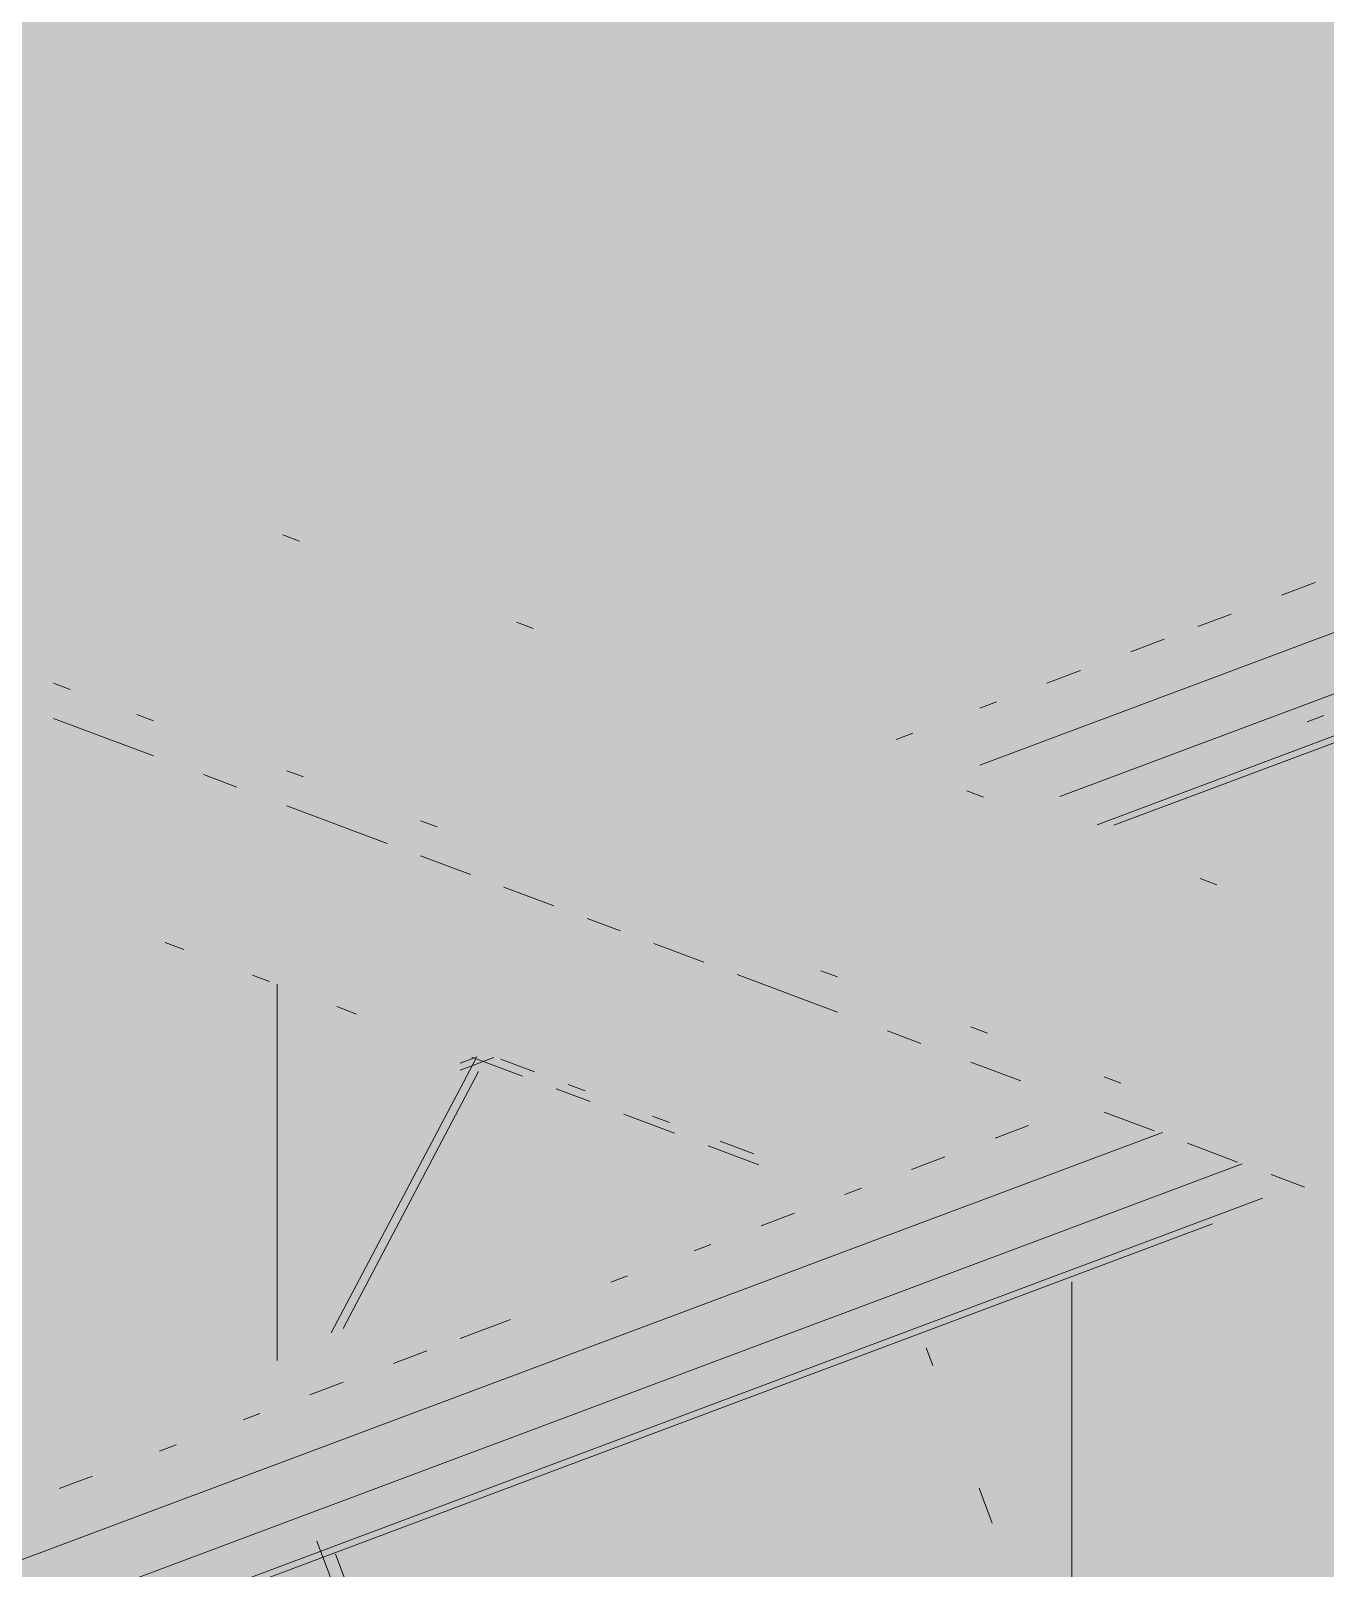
# Paper-space layout '03 3D Building and Roof' of a CAD drawing. Header units: millimetres. Extents: x 5 to 415, y 5 to 292.
# Drawn here: x 77.48 to 82.31, y 82 to 87.73 of the extents above; entities that cross this region are included whole.
import ezdxf

# ---------------------------------------------------------------- set-up
doc = ezdxf.new("R2010")
doc.units = ezdxf.units.MM
doc.layers.add('EXISTING', color=7, linetype='Continuous')
doc.layers.add('IMAGES', color=7, linetype='Continuous')

# ---------------------------------------------------------------- blocks, each defined once
blk = doc.blocks.new('SHEET_03')
at = {"layer": 'EXISTING', "color": 250, "lineweight": 9}
for p, q in [((81.0215, 84.9927), (88.5819, 87.8249)), ((88.8796, 87.708), (81.3192, 84.8758)), ((81.4589, 84.7712), (89.0193, 87.6034)), ((81.5214, 84.7692), (88.8943, 87.5312)), ((78.4857, 85.8286), (78.4236, 85.8519)), ((82.1462, 85.6267), (82.2712, 85.6735)), ((79.3562, 85.5025), (79.2941, 85.5258)), ((81.8338, 85.5097), (81.9588, 85.5565)), ((81.5839, 85.4161), (81.7088, 85.4629)), ((81.2715, 85.299), (81.3964, 85.3458)), ((77.5679, 85.2984), (77.6301, 85.2751)), ((77.8788, 85.182), (77.941, 85.1587)), ((81.0215, 85.2054), (81.084, 85.2288)), ((82.2417, 85.1548), (82.3041, 85.1782)), ((77.941, 85.0275), (77.5679, 85.1673)), ((80.7091, 85.0884), (80.7716, 85.1118)), ((78.2519, 84.9111), (78.1275, 84.9577)), ((78.4384, 84.9723), (78.5006, 84.949)), ((81.035, 84.8736), (80.9729, 84.8969)), ((78.8115, 84.7015), (78.4384, 84.8412)), ((78.9358, 84.786), (78.998, 84.7627)), ((79.1224, 84.585), (78.9358, 84.6549)), ((81.9055, 84.5475), (81.8433, 84.5708)), ((79.4332, 84.4685), (79.2467, 84.5384)), ((79.682, 84.3754), (79.5576, 84.422)), ((78.0544, 84.3064), (77.985, 84.3324)), ((79.9928, 84.2589), (79.8063, 84.3288)), ((78.3102, 84.2105), (78.3731, 84.187)), ((80.4903, 84.0726), (80.1172, 84.2123)), ((80.4281, 84.227), (80.4903, 84.2037)), ((78.4016, 82.8021), (78.4016, 84.1763)), ((78.4016, 84.1763), (78.4016, 82.7735)), ((78.6978, 84.0653), (78.6238, 84.0931)), ((80.8012, 83.9561), (80.6768, 84.0027)), ((80.9877, 84.0173), (81.0499, 83.994)), ((78.6036, 82.8764), (79.1422, 83.8988)), ((79.0846, 83.8818), (79.1471, 83.9052)), ((79.0846, 83.8563), (79.2095, 83.9032)), ((79.128, 83.9042), (79.3167, 83.8335)), ((79.3612, 83.8501), (79.2353, 83.8973)), ((81.1742, 83.8164), (80.9877, 83.8862)), ((79.153, 83.8516), (78.648, 82.893)), ((79.5499, 83.7794), (79.487, 83.803)), ((81.4851, 83.831), (81.5473, 83.8077)), ((79.4425, 83.7864), (79.5684, 83.7392)), ((79.6942, 83.6921), (79.8829, 83.6214)), ((79.8644, 83.6616), (79.8015, 83.6852)), ((81.6716, 83.63), (81.4851, 83.6999)), ((81.0784, 83.603), (81.203, 83.6497)), ((69.1164, 78.9093), (81.7018, 83.6239)), ((80.0087, 83.5743), (80.1974, 83.5036)), ((80.179, 83.5438), (80.0532, 83.5909)), ((81.9825, 83.5136), (81.796, 83.5834)), ((80.7669, 83.4863), (80.8915, 83.533)), ((81.9988, 83.5067), (69.1018, 78.6754)), ((82.2312, 83.4204), (82.1069, 83.467)), ((80.5177, 83.393), (80.58, 83.4163)), ((69.1164, 78.524), (82.0756, 83.3786)), ((68.9914, 78.4517), (81.8884, 83.283)), ((80.2061, 83.2763), (80.3307, 83.323)), ((79.9569, 83.1829), (80.0192, 83.2063)), ((79.6454, 83.0662), (79.7077, 83.0896)), ((81.3642, 83.0665), (81.3642, 81.9671)), ((81.3642, 81.3831), (81.3642, 83.0665)), ((79.0847, 82.8562), (79.2716, 82.9262)), ((78.8354, 82.7628), (78.9601, 82.8095)), ((80.8211, 82.821), (80.8458, 82.7557)), ((78.5239, 82.6461), (78.6485, 82.6928)), ((78.2747, 82.5528), (78.337, 82.5761)), ((77.9632, 82.4361), (78.0255, 82.4594)), ((77.5894, 82.296), (77.714, 82.3427)), ((81.0186, 82.2982), (81.0679, 82.1674)), ((79.1422, 80.5321), (78.5497, 82.1008)), ((78.6188, 82.052), (78.8163, 81.5292))]:
    blk.add_line(p, q, dxfattribs=at)
at = {"layer": 'IMAGES', "color": 7}
for points in [[(74.0747, 87.6571), (86.7556, 87.6571), (74.0747, 87.8286), (86.7556, 87.8286)], [(74.5888, 87.4857), (86.2415, 87.4857), (74.5888, 87.6571), (86.2415, 87.6571)], [(75.1029, 87.3143), (85.7274, 87.3143), (75.1029, 87.4857), (85.7274, 87.4857)], [(75.4456, 87.1429), (85.3846, 87.1429), (75.4456, 87.3143), (85.3846, 87.3143)], [(75.9597, 86.9714), (84.8706, 86.9714), (75.9597, 87.1429), (84.8706, 87.1429)], [(76.3024, 86.8), (84.6992, 86.8), (76.3024, 86.9714), (84.6992, 86.9714)], [(76.8165, 86.6286), (84.0137, 86.6286), (76.8165, 86.8), (84.0137, 86.8)], [(77.3306, 86.4571), (77.5019, 86.4571), (77.3306, 86.6286), (77.5019, 86.6286)], [(77.5019, 86.4571), (83.4997, 86.4571), (77.5019, 86.6286), (83.4997, 86.6286)], [(77.3306, 86.2857), (77.5019, 86.2857), (77.3306, 86.4571), (77.5019, 86.4571)], [(77.5019, 86.2857), (77.6733, 86.2857), (77.5019, 86.4571), (77.6733, 86.4571)], [(77.6733, 86.2857), (83.1569, 86.2857), (77.6733, 86.4571), (83.1569, 86.4571)], [(77.3306, 86.1143), (77.5019, 86.1143), (77.3306, 86.2857), (77.5019, 86.2857)], [(77.5019, 86.1143), (77.6733, 86.1143), (77.5019, 86.2857), (77.6733, 86.2857)], [(77.6733, 86.1143), (78.1874, 86.1143), (77.6733, 86.2857), (78.1874, 86.2857)], [(78.1874, 86.1143), (78.3588, 86.1143), (78.1874, 86.2857), (78.3588, 86.2857)], [(78.3588, 86.1143), (82.4715, 86.1143), (78.3588, 86.2857), (82.4715, 86.2857)], [(77.3306, 85.9429), (77.5019, 85.9429), (77.3306, 86.1143), (77.5019, 86.1143)], [(77.5019, 85.9429), (77.6733, 85.9429), (77.5019, 86.1143), (77.6733, 86.1143)], [(77.6733, 85.9429), (77.8447, 85.9429), (77.6733, 86.1143), (77.8447, 86.1143)], [(77.8447, 85.9429), (78.016, 85.9429), (77.8447, 86.1143), (78.016, 86.1143)], [(78.016, 85.9429), (78.1874, 85.9429), (78.016, 86.1143), (78.1874, 86.1143)], [(78.1874, 85.9429), (78.3588, 85.9429), (78.1874, 86.1143), (78.3588, 86.1143)], [(78.3588, 85.9429), (78.5301, 85.9429), (78.3588, 86.1143), (78.5301, 86.1143)], [(78.5301, 85.9429), (78.7015, 85.9429), (78.5301, 86.1143), (78.7015, 86.1143)], [(78.7015, 85.9429), (82.1287, 85.9429), (78.7015, 86.1143), (82.1287, 86.1143)], [(82.1287, 85.9429), (82.3001, 85.9429), (82.1287, 86.1143), (82.3001, 86.1143)], [(82.3001, 85.9429), (82.4715, 85.9429), (82.3001, 86.1143), (82.4715, 86.1143)], [(76.8165, 85.7714), (77.6733, 85.7714), (76.8165, 85.9429), (77.6733, 85.9429)], [(77.6733, 85.7714), (78.016, 85.7714), (77.6733, 85.9429), (78.016, 85.9429)], [(78.016, 85.7714), (78.1874, 85.7714), (78.016, 85.9429), (78.1874, 85.9429)], [(78.1874, 85.7714), (78.3588, 85.7714), (78.1874, 85.9429), (78.3588, 85.9429)], [(78.3588, 85.7714), (78.5301, 85.7714), (78.3588, 85.9429), (78.5301, 85.9429)], [(78.5301, 85.7714), (78.7015, 85.7714), (78.5301, 85.9429), (78.7015, 85.9429)], [(78.7015, 85.7714), (78.8728, 85.7714), (78.7015, 85.9429), (78.8728, 85.9429)], [(78.8728, 85.7714), (79.0442, 85.7714), (78.8728, 85.9429), (79.0442, 85.9429)], [(79.0442, 85.7714), (79.2156, 85.7714), (79.0442, 85.9429), (79.2156, 85.9429)], [(79.2156, 85.7714), (81.786, 85.7714), (79.2156, 85.9429), (81.786, 85.9429)], [(81.786, 85.7714), (81.9574, 85.7714), (81.786, 85.9429), (81.9574, 85.9429)], [(81.9574, 85.7714), (82.1287, 85.7714), (81.9574, 85.9429), (82.1287, 85.9429)], [(82.1287, 85.7714), (82.4715, 85.7714), (82.1287, 85.9429), (82.4715, 85.9429)], [(77.1592, 85.6), (78.1874, 85.6), (77.1592, 85.7714), (78.1874, 85.7714)], [(78.1874, 85.6), (78.3588, 85.6), (78.1874, 85.7714), (78.3588, 85.7714)], [(78.3588, 85.6), (78.5301, 85.6), (78.3588, 85.7714), (78.5301, 85.7714)], [(78.5301, 85.6), (78.7015, 85.6), (78.5301, 85.7714), (78.7015, 85.7714)], [(78.7015, 85.6), (78.8728, 85.6), (78.7015, 85.7714), (78.8728, 85.7714)], [(78.8728, 85.6), (79.0442, 85.6), (78.8728, 85.7714), (79.0442, 85.7714)], [(79.0442, 85.6), (79.2156, 85.6), (79.0442, 85.7714), (79.2156, 85.7714)], [(79.2156, 85.6), (79.3869, 85.6), (79.2156, 85.7714), (79.3869, 85.7714)], [(79.3869, 85.6), (79.5583, 85.6), (79.3869, 85.7714), (79.5583, 85.7714)], [(79.5583, 85.6), (79.7297, 85.6), (79.5583, 85.7714), (79.7297, 85.7714)], [(79.7297, 85.6), (81.2719, 85.6), (79.7297, 85.7714), (81.2719, 85.7714)], [(81.2719, 85.6), (81.4433, 85.6), (81.2719, 85.7714), (81.4433, 85.7714)], [(81.4433, 85.6), (81.6147, 85.6), (81.4433, 85.7714), (81.6147, 85.7714)], [(81.6147, 85.6), (81.786, 85.6), (81.6147, 85.7714), (81.786, 85.7714)], [(81.786, 85.6), (81.9574, 85.6), (81.786, 85.7714), (81.9574, 85.7714)], [(81.9574, 85.6), (82.1287, 85.6), (81.9574, 85.7714), (82.1287, 85.7714)], [(82.1287, 85.6), (82.3001, 85.6), (82.1287, 85.7714), (82.3001, 85.7714)], [(82.3001, 85.4286), (82.4715, 85.4286), (82.3001, 85.7714), (82.4715, 85.7714)], [(77.3306, 85.4286), (77.5019, 85.4286), (77.3306, 85.6), (77.5019, 85.6)], [(77.5019, 85.4286), (77.6733, 85.4286), (77.5019, 85.6), (77.6733, 85.6)], [(77.6733, 85.4286), (78.5301, 85.4286), (77.6733, 85.6), (78.5301, 85.6)], [(78.5301, 85.4286), (78.8728, 85.4286), (78.5301, 85.6), (78.8728, 85.6)], [(78.8728, 85.4286), (79.0442, 85.4286), (78.8728, 85.6), (79.0442, 85.6)], [(79.0442, 85.4286), (79.2156, 85.4286), (79.0442, 85.6), (79.2156, 85.6)], [(79.2156, 85.4286), (79.3869, 85.4286), (79.2156, 85.6), (79.3869, 85.6)], [(79.3869, 85.4286), (79.5583, 85.4286), (79.3869, 85.6), (79.5583, 85.6)], [(79.5583, 85.4286), (79.7297, 85.4286), (79.5583, 85.6), (79.7297, 85.6)], [(79.7297, 85.4286), (79.901, 85.4286), (79.7297, 85.6), (79.901, 85.6)], [(79.901, 85.4286), (80.0724, 85.4286), (79.901, 85.6), (80.0724, 85.6)], [(80.0724, 85.4286), (80.7578, 85.4286), (80.0724, 85.6), (80.7578, 85.6)], [(80.7578, 85.4286), (80.9292, 85.4286), (80.7578, 85.6), (80.9292, 85.6)], [(80.9292, 85.4286), (81.2719, 85.4286), (80.9292, 85.6), (81.2719, 85.6)], [(81.2719, 85.4286), (81.4433, 85.4286), (81.2719, 85.6), (81.4433, 85.6)], [(81.4433, 85.4286), (81.6147, 85.4286), (81.4433, 85.6), (81.6147, 85.6)], [(81.6147, 85.4286), (81.9574, 85.4286), (81.6147, 85.6), (81.9574, 85.6)], [(81.9574, 85.4286), (82.3001, 85.4286), (81.9574, 85.6), (82.3001, 85.6)], [(77.3306, 85.2571), (77.5019, 85.2571), (77.3306, 85.4286), (77.5019, 85.4286)], [(77.5019, 85.2571), (77.6733, 85.2571), (77.5019, 85.4286), (77.6733, 85.4286)], [(77.6733, 85.2571), (77.8447, 85.2571), (77.6733, 85.4286), (77.8447, 85.4286)], [(77.8447, 85.2571), (78.016, 85.2571), (77.8447, 85.4286), (78.016, 85.4286)], [(78.016, 85.2571), (78.1874, 85.2571), (78.016, 85.4286), (78.1874, 85.4286)], [(78.1874, 85.2571), (79.0442, 85.2571), (78.1874, 85.4286), (79.0442, 85.4286)], [(79.0442, 85.2571), (79.5583, 85.2571), (79.0442, 85.4286), (79.5583, 85.4286)], [(79.5583, 85.2571), (79.7297, 85.2571), (79.5583, 85.4286), (79.7297, 85.4286)], [(79.7297, 85.2571), (79.901, 85.2571), (79.7297, 85.4286), (79.901, 85.4286)], [(79.901, 85.2571), (80.0724, 85.2571), (79.901, 85.4286), (80.0724, 85.4286)], [(80.0724, 85.2571), (80.4151, 85.2571), (80.0724, 85.4286), (80.4151, 85.4286)], [(80.4151, 85.2571), (80.7578, 85.2571), (80.4151, 85.4286), (80.7578, 85.4286)], [(80.7578, 85.2571), (80.9292, 85.2571), (80.7578, 85.4286), (80.9292, 85.4286)], [(80.9292, 85.2571), (81.4433, 85.2571), (80.9292, 85.4286), (81.4433, 85.4286)], [(81.4433, 85.2571), (82.3001, 85.2571), (81.4433, 85.4286), (82.3001, 85.4286)], [(82.3001, 85.2571), (82.6428, 85.2571), (82.3001, 85.4286), (82.6428, 85.4286)], [(77.3306, 85.0857), (77.5019, 85.0857), (77.3306, 85.2571), (77.5019, 85.2571)], [(77.5019, 85.0857), (77.6733, 85.0857), (77.5019, 85.2571), (77.6733, 85.2571)], [(77.6733, 85.0857), (77.8447, 85.0857), (77.6733, 85.2571), (77.8447, 85.2571)], [(77.8447, 85.0857), (78.016, 85.0857), (77.8447, 85.2571), (78.016, 85.2571)], [(78.016, 85.0857), (78.1874, 85.0857), (78.016, 85.2571), (78.1874, 85.2571)], [(78.1874, 85.0857), (78.7015, 85.0857), (78.1874, 85.2571), (78.7015, 85.2571)], [(78.7015, 85.0857), (79.5583, 85.0857), (78.7015, 85.2571), (79.5583, 85.2571)], [(79.5583, 85.0857), (79.7297, 85.0857), (79.5583, 85.2571), (79.7297, 85.2571)], [(79.7297, 85.0857), (79.901, 85.0857), (79.7297, 85.2571), (79.901, 85.2571)], [(79.901, 85.0857), (80.0724, 85.0857), (79.901, 85.2571), (80.0724, 85.2571)], [(80.0724, 85.0857), (80.2438, 85.0857), (80.0724, 85.2571), (80.2438, 85.2571)], [(80.2438, 85.0857), (80.5865, 85.0857), (80.2438, 85.2571), (80.5865, 85.2571)], [(80.5865, 85.0857), (80.7578, 85.0857), (80.5865, 85.2571), (80.7578, 85.2571)], [(80.7578, 85.0857), (80.9292, 85.0857), (80.7578, 85.2571), (80.9292, 85.2571)], [(80.9292, 85.0857), (81.1006, 85.0857), (80.9292, 85.2571), (81.1006, 85.2571)], [(81.1006, 85.0857), (81.4433, 85.0857), (81.1006, 85.2571), (81.4433, 85.2571)], [(81.4433, 85.0857), (81.786, 85.0857), (81.4433, 85.2571), (81.786, 85.2571)], [(81.786, 85.0857), (82.1287, 85.0857), (81.786, 85.2571), (82.1287, 85.2571)], [(82.1287, 85.0857), (82.3001, 85.0857), (82.1287, 85.2571), (82.3001, 85.2571)], [(82.3001, 85.0857), (82.6428, 85.0857), (82.3001, 85.2571), (82.6428, 85.2571)], [(77.3306, 84.9143), (77.8447, 84.9143), (77.3306, 85.0857), (77.8447, 85.0857)], [(77.8447, 84.9143), (78.016, 84.9143), (77.8447, 85.0857), (78.016, 85.0857)], [(78.016, 84.9143), (78.1874, 84.9143), (78.016, 85.0857), (78.1874, 85.0857)], [(78.1874, 84.9143), (78.3588, 84.9143), (78.1874, 85.0857), (78.3588, 85.0857)], [(78.3588, 84.9143), (78.5301, 84.9143), (78.3588, 85.0857), (78.5301, 85.0857)], [(78.5301, 84.9143), (78.7015, 84.9143), (78.5301, 85.0857), (78.7015, 85.0857)], [(78.7015, 84.9143), (79.0442, 84.9143), (78.7015, 85.0857), (79.0442, 85.0857)], [(79.0442, 84.9143), (79.2156, 84.9143), (79.0442, 85.0857), (79.2156, 85.0857)], [(79.2156, 84.9143), (79.901, 84.9143), (79.2156, 85.0857), (79.901, 85.0857)], [(79.901, 84.9143), (80.2438, 84.9143), (79.901, 85.0857), (80.2438, 85.0857)], [(80.2438, 84.9143), (80.4151, 84.9143), (80.2438, 85.0857), (80.4151, 85.0857)], [(80.4151, 84.9143), (80.7578, 84.9143), (80.4151, 85.0857), (80.7578, 85.0857)], [(80.7578, 84.9143), (81.1006, 84.9143), (80.7578, 85.0857), (81.1006, 85.0857)], [(81.1006, 84.9143), (81.4433, 84.9143), (81.1006, 85.0857), (81.4433, 85.0857)], [(81.4433, 84.9143), (81.6147, 84.9143), (81.4433, 85.0857), (81.6147, 85.0857)], [(81.6147, 84.9143), (81.786, 84.9143), (81.6147, 85.0857), (81.786, 85.0857)], [(81.786, 84.9143), (81.9574, 84.9143), (81.786, 85.0857), (81.9574, 85.0857)], [(81.9574, 84.9143), (82.8142, 84.9143), (81.9574, 85.0857), (82.8142, 85.0857)], [(77.3306, 84.5714), (77.5019, 84.5714), (77.3306, 84.9143), (77.5019, 84.9143)], [(77.5019, 84.5714), (77.6733, 84.5714), (77.5019, 84.9143), (77.6733, 84.9143)], [(77.6733, 84.7429), (77.8447, 84.7429), (77.6733, 84.9143), (77.8447, 84.9143)], [(77.8447, 84.7429), (78.016, 84.7429), (77.8447, 84.9143), (78.016, 84.9143)], [(78.016, 84.7429), (78.1874, 84.7429), (78.016, 84.9143), (78.1874, 84.9143)], [(78.1874, 84.7429), (78.5301, 84.7429), (78.1874, 84.9143), (78.5301, 84.9143)], [(78.5301, 84.7429), (78.7015, 84.7429), (78.5301, 84.9143), (78.7015, 84.9143)], [(78.7015, 84.7429), (78.8728, 84.7429), (78.7015, 84.9143), (78.8728, 84.9143)], [(78.8728, 84.7429), (79.0442, 84.7429), (78.8728, 84.9143), (79.0442, 84.9143)], [(79.0442, 84.7429), (79.2156, 84.7429), (79.0442, 84.9143), (79.2156, 84.9143)], [(79.2156, 84.7429), (79.3869, 84.7429), (79.2156, 84.9143), (79.3869, 84.9143)], [(79.3869, 84.7429), (80.4151, 84.7429), (79.3869, 84.9143), (80.4151, 84.9143)], [(80.4151, 84.7429), (80.7578, 84.7429), (80.4151, 84.9143), (80.7578, 84.9143)], [(80.7578, 84.7429), (80.9292, 84.7429), (80.7578, 84.9143), (80.9292, 84.9143)], [(80.9292, 84.7429), (81.1006, 84.7429), (80.9292, 84.9143), (81.1006, 84.9143)], [(81.1006, 84.7429), (81.2719, 84.7429), (81.1006, 84.9143), (81.2719, 84.9143)], [(81.2719, 84.7429), (81.4433, 84.7429), (81.2719, 84.9143), (81.4433, 84.9143)], [(81.4433, 84.7429), (81.786, 84.7429), (81.4433, 84.9143), (81.786, 84.9143)], [(81.786, 84.7429), (82.1287, 84.7429), (81.786, 84.9143), (82.1287, 84.9143)], [(82.1287, 84.7429), (82.4715, 84.7429), (82.1287, 84.9143), (82.4715, 84.9143)], [(77.6733, 84.5714), (78.1874, 84.5714), (77.6733, 84.7429), (78.1874, 84.7429)], [(78.1874, 84.5714), (78.3588, 84.5714), (78.1874, 84.7429), (78.3588, 84.7429)], [(78.3588, 84.5714), (78.5301, 84.5714), (78.3588, 84.7429), (78.5301, 84.7429)], [(78.5301, 84.5714), (78.7015, 84.5714), (78.5301, 84.7429), (78.7015, 84.7429)], [(78.7015, 84.5714), (79.2156, 84.5714), (78.7015, 84.7429), (79.2156, 84.7429)], [(79.2156, 84.5714), (79.3869, 84.5714), (79.2156, 84.7429), (79.3869, 84.7429)], [(79.3869, 84.5714), (79.5583, 84.5714), (79.3869, 84.7429), (79.5583, 84.7429)], [(79.5583, 84.5714), (79.7297, 84.5714), (79.5583, 84.7429), (79.7297, 84.7429)], [(79.7297, 84.5714), (79.901, 84.5714), (79.7297, 84.7429), (79.901, 84.7429)], [(79.901, 84.5714), (80.9292, 84.5714), (79.901, 84.7429), (80.9292, 84.7429)], [(80.9292, 84.5714), (81.2719, 84.5714), (80.9292, 84.7429), (81.2719, 84.7429)], [(81.2719, 84.5714), (81.4433, 84.5714), (81.2719, 84.7429), (81.4433, 84.7429)], [(81.4433, 84.5714), (81.6147, 84.5714), (81.4433, 84.7429), (81.6147, 84.7429)], [(81.6147, 84.5714), (81.786, 84.5714), (81.6147, 84.7429), (81.786, 84.7429)], [(81.786, 84.5714), (81.9574, 84.5714), (81.786, 84.7429), (81.9574, 84.7429)], [(81.9574, 84.5714), (82.1287, 84.5714), (81.9574, 84.7429), (82.1287, 84.7429)], [(82.1287, 84.5714), (82.3001, 84.5714), (82.1287, 84.7429), (82.3001, 84.7429)], [(82.3001, 84.5714), (89.6687, 84.5714), (82.3001, 84.7429), (89.6687, 84.7429)], [(77.3306, 84.4), (77.5019, 84.4), (77.3306, 84.5714), (77.5019, 84.5714)], [(77.5019, 84.4), (77.6733, 84.4), (77.5019, 84.5714), (77.6733, 84.5714)], [(77.6733, 84.4), (77.8447, 84.4), (77.6733, 84.5714), (77.8447, 84.5714)], [(77.8447, 84.4), (78.016, 84.4), (77.8447, 84.5714), (78.016, 84.5714)], [(78.016, 84.4), (78.1874, 84.4), (78.016, 84.5714), (78.1874, 84.5714)], [(78.1874, 84.4), (78.5301, 84.4), (78.1874, 84.5714), (78.5301, 84.5714)], [(78.5301, 84.4), (78.7015, 84.4), (78.5301, 84.5714), (78.7015, 84.5714)], [(78.7015, 84.4), (78.8728, 84.4), (78.7015, 84.5714), (78.8728, 84.5714)], [(78.8728, 84.4), (79.0442, 84.4), (78.8728, 84.5714), (79.0442, 84.5714)], [(79.0442, 84.4), (79.2156, 84.4), (79.0442, 84.5714), (79.2156, 84.5714)], [(79.2156, 84.4), (79.5583, 84.4), (79.2156, 84.5714), (79.5583, 84.5714)], [(79.5583, 84.4), (79.7297, 84.4), (79.5583, 84.5714), (79.7297, 84.5714)], [(79.7297, 84.4), (79.901, 84.4), (79.7297, 84.5714), (79.901, 84.5714)], [(79.901, 84.4), (80.0724, 84.4), (79.901, 84.5714), (80.0724, 84.5714)], [(80.0724, 84.4), (80.4151, 84.4), (80.0724, 84.5714), (80.4151, 84.5714)], [(80.4151, 84.4), (81.2719, 84.4), (80.4151, 84.5714), (81.2719, 84.5714)], [(81.2719, 84.4), (81.6147, 84.4), (81.2719, 84.5714), (81.6147, 84.5714)], [(81.6147, 84.4), (81.786, 84.4), (81.6147, 84.5714), (81.786, 84.5714)], [(81.786, 84.4), (81.9574, 84.4), (81.786, 84.5714), (81.9574, 84.5714)], [(81.9574, 84.4), (82.1287, 84.4), (81.9574, 84.5714), (82.1287, 84.5714)], [(82.1287, 84.4), (82.3001, 84.4), (82.1287, 84.5714), (82.3001, 84.5714)], [(82.3001, 84.4), (82.4715, 84.4), (82.3001, 84.5714), (82.4715, 84.5714)], [(77.3306, 82.3429), (77.5019, 82.3429), (77.3306, 84.4), (77.5019, 84.4)], [(77.5019, 84.2286), (77.6733, 84.2286), (77.5019, 84.4), (77.6733, 84.4)], [(77.6733, 84.2286), (78.016, 84.2286), (77.6733, 84.4), (78.016, 84.4)], [(78.016, 84.0571), (78.1874, 84.0571), (78.016, 84.4), (78.1874, 84.4)], [(78.1874, 84.2286), (78.3588, 84.2286), (78.1874, 84.4), (78.3588, 84.4)], [(78.3588, 84.2286), (78.5301, 84.2286), (78.3588, 84.4), (78.5301, 84.4)], [(78.5301, 84.2286), (79.0442, 84.2286), (78.5301, 84.4), (79.0442, 84.4)], [(79.0442, 84.2286), (79.2156, 84.2286), (79.0442, 84.4), (79.2156, 84.4)], [(79.2156, 84.2286), (79.3869, 84.2286), (79.2156, 84.4), (79.3869, 84.4)], [(79.3869, 84.2286), (79.5583, 84.2286), (79.3869, 84.4), (79.5583, 84.4)], [(79.5583, 84.2286), (79.7297, 84.2286), (79.5583, 84.4), (79.7297, 84.4)], [(79.7297, 84.2286), (79.901, 84.2286), (79.7297, 84.4), (79.901, 84.4)], [(79.901, 84.2286), (80.0724, 84.2286), (79.901, 84.4), (80.0724, 84.4)], [(80.0724, 84.2286), (80.2438, 84.2286), (80.0724, 84.4), (80.2438, 84.4)], [(80.2438, 84.2286), (80.4151, 84.2286), (80.2438, 84.4), (80.4151, 84.4)], [(80.4151, 84.2286), (80.5865, 84.2286), (80.4151, 84.4), (80.5865, 84.4)], [(80.5865, 84.2286), (80.7578, 84.2286), (80.5865, 84.4), (80.7578, 84.4)], [(80.7578, 84.2286), (81.786, 84.2286), (80.7578, 84.4), (81.786, 84.4)], [(81.786, 84.2286), (81.9574, 84.2286), (81.786, 84.4), (81.9574, 84.4)], [(81.9574, 84.2286), (82.1287, 84.2286), (81.9574, 84.4), (82.1287, 84.4)], [(82.1287, 84.2286), (82.4715, 84.2286), (82.1287, 84.4), (82.4715, 84.4)], [(77.5019, 82.3429), (77.6733, 82.3429), (77.5019, 84.2286), (77.6733, 84.2286)], [(77.6733, 84.0571), (77.8447, 84.0571), (77.6733, 84.2286), (77.8447, 84.2286)], [(77.8447, 84.0571), (78.016, 84.0571), (77.8447, 84.2286), (78.016, 84.2286)], [(78.1874, 84.0571), (78.3588, 84.0571), (78.1874, 84.2286), (78.3588, 84.2286)], [(78.3588, 83.0286), (78.5301, 83.0286), (78.3588, 84.2286), (78.5301, 84.2286)], [(78.5301, 84.0571), (78.7015, 84.0571), (78.5301, 84.2286), (78.7015, 84.2286)], [(78.7015, 84.0571), (78.8728, 84.0571), (78.7015, 84.2286), (78.8728, 84.2286)], [(78.8728, 84.0571), (79.0442, 84.0571), (78.8728, 84.2286), (79.0442, 84.2286)], [(79.0442, 84.0571), (79.2156, 84.0571), (79.0442, 84.2286), (79.2156, 84.2286)], [(79.2156, 84.0571), (79.5583, 84.0571), (79.2156, 84.2286), (79.5583, 84.2286)], [(79.5583, 84.0571), (79.7297, 84.0571), (79.5583, 84.2286), (79.7297, 84.2286)], [(79.7297, 84.0571), (79.901, 84.0571), (79.7297, 84.2286), (79.901, 84.2286)], [(79.901, 84.0571), (80.0724, 84.0571), (79.901, 84.2286), (80.0724, 84.2286)], [(80.0724, 84.0571), (80.2438, 84.0571), (80.0724, 84.2286), (80.2438, 84.2286)], [(80.2438, 84.0571), (80.4151, 84.0571), (80.2438, 84.2286), (80.4151, 84.2286)], [(80.4151, 84.0571), (80.5865, 84.0571), (80.4151, 84.2286), (80.5865, 84.2286)], [(80.5865, 84.0571), (80.7578, 84.0571), (80.5865, 84.2286), (80.7578, 84.2286)], [(80.7578, 84.0571), (80.9292, 84.0571), (80.7578, 84.2286), (80.9292, 84.2286)], [(80.9292, 84.0571), (82.1287, 84.0571), (80.9292, 84.2286), (82.1287, 84.2286)], [(82.1287, 84.0571), (82.4715, 84.0571), (82.1287, 84.2286), (82.4715, 84.2286)], [(77.6733, 83.8857), (78.016, 83.8857), (77.6733, 84.0571), (78.016, 84.0571)], [(78.016, 83.8857), (78.1874, 83.8857), (78.016, 84.0571), (78.1874, 84.0571)], [(78.1874, 83.8857), (78.3588, 83.8857), (78.1874, 84.0571), (78.3588, 84.0571)], [(78.5301, 83.8857), (78.7015, 83.8857), (78.5301, 84.0571), (78.7015, 84.0571)], [(78.7015, 83.8857), (78.8728, 83.8857), (78.7015, 84.0571), (78.8728, 84.0571)], [(78.8728, 83.8857), (79.0442, 83.8857), (78.8728, 84.0571), (79.0442, 84.0571)], [(79.0442, 83.8857), (79.5583, 83.8857), (79.0442, 84.0571), (79.5583, 84.0571)], [(79.5583, 83.8857), (79.901, 83.8857), (79.5583, 84.0571), (79.901, 84.0571)], [(79.901, 83.8857), (80.0724, 83.8857), (79.901, 84.0571), (80.0724, 84.0571)], [(80.0724, 83.8857), (80.2438, 83.8857), (80.0724, 84.0571), (80.2438, 84.0571)], [(80.2438, 83.8857), (80.4151, 83.8857), (80.2438, 84.0571), (80.4151, 84.0571)], [(80.4151, 83.8857), (81.2719, 83.8857), (80.4151, 84.0571), (81.2719, 84.0571)], [(81.2719, 83.8857), (81.4433, 83.8857), (81.2719, 84.0571), (81.4433, 84.0571)], [(81.4433, 83.8857), (81.6147, 83.8857), (81.4433, 84.0571), (81.6147, 84.0571)], [(81.6147, 83.8857), (81.9574, 83.8857), (81.6147, 84.0571), (81.9574, 84.0571)], [(81.9574, 83.8857), (82.6428, 83.8857), (81.9574, 84.0571), (82.6428, 84.0571)], [(77.6733, 82.6857), (77.8447, 82.6857), (77.6733, 83.8857), (77.8447, 83.8857)], [(77.8447, 82.5143), (78.016, 82.5143), (77.8447, 83.8857), (78.016, 83.8857)], [(78.016, 82.5143), (78.1874, 82.5143), (78.016, 83.8857), (78.1874, 83.8857)], [(78.1874, 82.8571), (78.3588, 82.8571), (78.1874, 83.8857), (78.3588, 83.8857)], [(78.5301, 83.3714), (78.8728, 83.3714), (78.5301, 83.8857), (78.8728, 83.8857)], [(78.8728, 83.7143), (79.0442, 83.7143), (78.8728, 83.8857), (79.0442, 83.8857)], [(79.0442, 83.7143), (79.2156, 83.7143), (79.0442, 83.8857), (79.2156, 83.8857)], [(79.2156, 83.7143), (79.3869, 83.7143), (79.2156, 83.8857), (79.3869, 83.8857)], [(79.3869, 83.7143), (79.5583, 83.7143), (79.3869, 83.8857), (79.5583, 83.8857)], [(79.5583, 83.7143), (79.7297, 83.7143), (79.5583, 83.8857), (79.7297, 83.8857)], [(79.7297, 83.7143), (79.901, 83.7143), (79.7297, 83.8857), (79.901, 83.8857)], [(79.901, 83.7143), (80.4151, 83.7143), (79.901, 83.8857), (80.4151, 83.8857)], [(80.4151, 83.7143), (80.5865, 83.7143), (80.4151, 83.8857), (80.5865, 83.8857)], [(80.5865, 83.7143), (80.7578, 83.7143), (80.5865, 83.8857), (80.7578, 83.8857)], [(80.7578, 83.7143), (80.9292, 83.7143), (80.7578, 83.8857), (80.9292, 83.8857)], [(80.9292, 83.7143), (81.1006, 83.7143), (80.9292, 83.8857), (81.1006, 83.8857)], [(81.1006, 83.7143), (81.2719, 83.7143), (81.1006, 83.8857), (81.2719, 83.8857)], [(81.2719, 83.7143), (81.4433, 83.7143), (81.2719, 83.8857), (81.4433, 83.8857)], [(81.4433, 83.7143), (81.6147, 83.7143), (81.4433, 83.8857), (81.6147, 83.8857)], [(81.6147, 83.7143), (81.786, 83.7143), (81.6147, 83.8857), (81.786, 83.8857)], [(81.786, 83.7143), (81.9574, 83.7143), (81.786, 83.8857), (81.9574, 83.8857)], [(81.9574, 83.7143), (82.1287, 83.7143), (81.9574, 83.8857), (82.1287, 83.8857)], [(82.1287, 83.7143), (82.3001, 83.7143), (82.1287, 83.8857), (82.3001, 83.8857)], [(82.3001, 83.7143), (83.3283, 83.7143), (82.3001, 83.8857), (83.3283, 83.8857)], [(78.8728, 83.5429), (79.0442, 83.5429), (78.8728, 83.7143), (79.0442, 83.7143)], [(79.0442, 83.5429), (79.2156, 83.5429), (79.0442, 83.7143), (79.2156, 83.7143)], [(79.2156, 83.5429), (79.3869, 83.5429), (79.2156, 83.7143), (79.3869, 83.7143)], [(79.3869, 83.5429), (79.5583, 83.5429), (79.3869, 83.7143), (79.5583, 83.7143)], [(79.5583, 83.5429), (79.7297, 83.5429), (79.5583, 83.7143), (79.7297, 83.7143)], [(79.7297, 83.5429), (79.901, 83.5429), (79.7297, 83.7143), (79.901, 83.7143)], [(79.901, 83.5429), (80.0724, 83.5429), (79.901, 83.7143), (80.0724, 83.7143)], [(80.0724, 83.5429), (80.2438, 83.5429), (80.0724, 83.7143), (80.2438, 83.7143)], [(80.2438, 83.5429), (80.4151, 83.5429), (80.2438, 83.7143), (80.4151, 83.7143)], [(80.4151, 83.5429), (80.7578, 83.5429), (80.4151, 83.7143), (80.7578, 83.7143)], [(80.7578, 83.5429), (81.1006, 83.5429), (80.7578, 83.7143), (81.1006, 83.7143)], [(81.1006, 83.5429), (81.2719, 83.5429), (81.1006, 83.7143), (81.2719, 83.7143)], [(81.2719, 83.5429), (81.4433, 83.5429), (81.2719, 83.7143), (81.4433, 83.7143)], [(81.4433, 83.5429), (81.6147, 83.5429), (81.4433, 83.7143), (81.6147, 83.7143)], [(81.6147, 83.5429), (81.786, 83.5429), (81.6147, 83.7143), (81.786, 83.7143)], [(81.786, 83.5429), (81.9574, 83.5429), (81.786, 83.7143), (81.9574, 83.7143)], [(81.9574, 83.5429), (82.1287, 83.5429), (81.9574, 83.7143), (82.1287, 83.7143)], [(82.1287, 83.5429), (82.3001, 83.5429), (82.1287, 83.7143), (82.3001, 83.7143)], [(82.3001, 83.5429), (82.4715, 83.5429), (82.3001, 83.7143), (82.4715, 83.7143)], [(78.8728, 83.3714), (79.0442, 83.3714), (78.8728, 83.5429), (79.0442, 83.5429)], [(79.0442, 83.3714), (79.2156, 83.3714), (79.0442, 83.5429), (79.2156, 83.5429)], [(79.2156, 83.3714), (79.3869, 83.3714), (79.2156, 83.5429), (79.3869, 83.5429)], [(79.3869, 83.3714), (79.5583, 83.3714), (79.3869, 83.5429), (79.5583, 83.5429)], [(79.5583, 83.3714), (79.901, 83.3714), (79.5583, 83.5429), (79.901, 83.5429)], [(79.901, 83.3714), (80.0724, 83.3714), (79.901, 83.5429), (80.0724, 83.5429)], [(80.0724, 83.3714), (80.2438, 83.3714), (80.0724, 83.5429), (80.2438, 83.5429)], [(80.2438, 83.3714), (80.4151, 83.3714), (80.2438, 83.5429), (80.4151, 83.5429)], [(80.4151, 83.3714), (80.5865, 83.3714), (80.4151, 83.5429), (80.5865, 83.5429)], [(80.5865, 83.3714), (80.7578, 83.3714), (80.5865, 83.5429), (80.7578, 83.5429)], [(80.7578, 83.3714), (80.9292, 83.3714), (80.7578, 83.5429), (80.9292, 83.5429)], [(80.9292, 83.3714), (81.1006, 83.3714), (80.9292, 83.5429), (81.1006, 83.5429)], [(81.1006, 83.3714), (81.4433, 83.3714), (81.1006, 83.5429), (81.4433, 83.5429)], [(81.4433, 83.3714), (81.786, 83.3714), (81.4433, 83.5429), (81.786, 83.5429)], [(81.786, 83.3714), (82.1287, 83.3714), (81.786, 83.5429), (82.1287, 83.5429)], [(82.1287, 83.3714), (82.3001, 83.3714), (82.1287, 83.5429), (82.3001, 83.5429)], [(82.3001, 83.3714), (82.4715, 83.3714), (82.3001, 83.5429), (82.4715, 83.5429)], [(78.5301, 83.2), (78.7015, 83.2), (78.5301, 83.3714), (78.7015, 83.3714)], [(78.7015, 83.2), (78.8728, 83.2), (78.7015, 83.3714), (78.8728, 83.3714)], [(78.8728, 83.2), (79.0442, 83.2), (78.8728, 83.3714), (79.0442, 83.3714)], [(79.0442, 83.2), (79.2156, 83.2), (79.0442, 83.3714), (79.2156, 83.3714)], [(79.2156, 83.2), (79.3869, 83.2), (79.2156, 83.3714), (79.3869, 83.3714)], [(79.3869, 83.2), (79.7297, 83.2), (79.3869, 83.3714), (79.7297, 83.3714)], [(79.7297, 83.2), (79.901, 83.2), (79.7297, 83.3714), (79.901, 83.3714)], [(79.901, 83.2), (80.0724, 83.2), (79.901, 83.3714), (80.0724, 83.3714)], [(80.0724, 83.2), (80.4151, 83.2), (80.0724, 83.3714), (80.4151, 83.3714)], [(80.4151, 83.2), (80.9292, 83.2), (80.4151, 83.3714), (80.9292, 83.3714)], [(80.9292, 83.2), (81.1006, 83.2), (80.9292, 83.3714), (81.1006, 83.3714)], [(81.1006, 83.2), (81.2719, 83.2), (81.1006, 83.3714), (81.2719, 83.3714)], [(81.2719, 83.2), (81.4433, 83.2), (81.2719, 83.3714), (81.4433, 83.3714)], [(81.4433, 83.2), (81.6147, 83.2), (81.4433, 83.3714), (81.6147, 83.3714)], [(81.6147, 83.2), (82.1287, 83.2), (81.6147, 83.3714), (82.1287, 83.3714)], [(82.1287, 83.2), (82.3001, 83.2), (82.1287, 83.3714), (82.3001, 83.3714)], [(82.3001, 83.2), (82.4715, 83.2), (82.3001, 83.3714), (82.4715, 83.3714)], [(78.5301, 83.0286), (78.7015, 83.0286), (78.5301, 83.2), (78.7015, 83.2)], [(78.7015, 83.0286), (78.8728, 83.0286), (78.7015, 83.2), (78.8728, 83.2)], [(78.8728, 83.0286), (79.2156, 83.0286), (78.8728, 83.2), (79.2156, 83.2)], [(79.2156, 83.0286), (79.3869, 83.0286), (79.2156, 83.2), (79.3869, 83.2)], [(79.3869, 83.0286), (79.5583, 83.0286), (79.3869, 83.2), (79.5583, 83.2)], [(79.5583, 83.0286), (79.7297, 83.0286), (79.5583, 83.2), (79.7297, 83.2)], [(79.7297, 83.0286), (80.4151, 83.0286), (79.7297, 83.2), (80.4151, 83.2)], [(80.4151, 83.0286), (81.2719, 83.0286), (80.4151, 83.2), (81.2719, 83.2)], [(81.2719, 82.8571), (81.6147, 82.8571), (81.2719, 83.2), (81.6147, 83.2)], [(81.6147, 83.0286), (81.786, 83.0286), (81.6147, 83.2), (81.786, 83.2)], [(81.786, 83.0286), (81.9574, 83.0286), (81.786, 83.2), (81.9574, 83.2)], [(81.9574, 83.0286), (82.1287, 83.0286), (81.9574, 83.2), (82.1287, 83.2)], [(82.1287, 82.8571), (82.3001, 82.8571), (82.1287, 83.2), (82.3001, 83.2)], [(82.3001, 79.4286), (82.4715, 79.4286), (82.3001, 83.2), (82.4715, 83.2)], [(78.3588, 82.8571), (78.5301, 82.8571), (78.3588, 83.0286), (78.5301, 83.0286)], [(78.5301, 82.8571), (78.7015, 82.8571), (78.5301, 83.0286), (78.7015, 83.0286)], [(78.7015, 82.8571), (78.8728, 82.8571), (78.7015, 83.0286), (78.8728, 83.0286)], [(78.8728, 82.8571), (79.2156, 82.8571), (78.8728, 83.0286), (79.2156, 83.0286)], [(79.2156, 82.8571), (80.0724, 82.8571), (79.2156, 83.0286), (80.0724, 83.0286)], [(80.0724, 82.8571), (80.4151, 82.8571), (80.0724, 83.0286), (80.4151, 83.0286)], [(80.4151, 82.8571), (80.5865, 82.8571), (80.4151, 83.0286), (80.5865, 83.0286)], [(80.5865, 82.8571), (80.7578, 82.8571), (80.5865, 83.0286), (80.7578, 83.0286)], [(80.7578, 82.8571), (80.9292, 82.8571), (80.7578, 83.0286), (80.9292, 83.0286)], [(80.9292, 82.8571), (81.1006, 82.8571), (80.9292, 83.0286), (81.1006, 83.0286)], [(81.1006, 82.8571), (81.2719, 82.8571), (81.1006, 83.0286), (81.2719, 83.0286)], [(81.6147, 82.8571), (81.786, 82.8571), (81.6147, 83.0286), (81.786, 83.0286)], [(81.786, 82.8571), (81.9574, 82.8571), (81.786, 83.0286), (81.9574, 83.0286)], [(81.9574, 82.8571), (82.1287, 82.8571), (81.9574, 83.0286), (82.1287, 83.0286)], [(78.1874, 82.6857), (78.3588, 82.6857), (78.1874, 82.8571), (78.3588, 82.8571)], [(78.3588, 82.6857), (78.5301, 82.6857), (78.3588, 82.8571), (78.5301, 82.8571)], [(78.5301, 82.6857), (79.3869, 82.6857), (78.5301, 82.8571), (79.3869, 82.8571)], [(79.3869, 82.6857), (79.5583, 82.6857), (79.3869, 82.8571), (79.5583, 82.8571)], [(79.5583, 82.6857), (79.901, 82.6857), (79.5583, 82.8571), (79.901, 82.8571)], [(79.901, 82.6857), (80.4151, 82.6857), (79.901, 82.8571), (80.4151, 82.8571)], [(80.4151, 82.6857), (80.9292, 82.6857), (80.4151, 82.8571), (80.9292, 82.8571)], [(80.9292, 82.6857), (81.1006, 82.6857), (80.9292, 82.8571), (81.1006, 82.8571)], [(81.1006, 82.6857), (81.2719, 82.6857), (81.1006, 82.8571), (81.2719, 82.8571)], [(81.2719, 82.6857), (81.4433, 82.6857), (81.2719, 82.8571), (81.4433, 82.8571)], [(81.4433, 82.6857), (81.786, 82.6857), (81.4433, 82.8571), (81.786, 82.8571)], [(81.786, 82.6857), (81.9574, 82.6857), (81.786, 82.8571), (81.9574, 82.8571)], [(81.9574, 82.6857), (82.1287, 82.6857), (81.9574, 82.8571), (82.1287, 82.8571)], [(82.1287, 82.6857), (82.3001, 82.6857), (82.1287, 82.8571), (82.3001, 82.8571)], [(77.6733, 82.5143), (77.8447, 82.5143), (77.6733, 82.6857), (77.8447, 82.6857)], [(78.1874, 82.5143), (78.5301, 82.5143), (78.1874, 82.6857), (78.5301, 82.6857)], [(78.5301, 82.5143), (79.2156, 82.5143), (78.5301, 82.6857), (79.2156, 82.6857)], [(79.2156, 82.5143), (79.5583, 82.5143), (79.2156, 82.6857), (79.5583, 82.6857)], [(79.5583, 82.5143), (79.7297, 82.5143), (79.5583, 82.6857), (79.7297, 82.6857)], [(79.7297, 82.5143), (79.901, 82.5143), (79.7297, 82.6857), (79.901, 82.6857)], [(79.901, 82.5143), (80.2438, 82.5143), (79.901, 82.6857), (80.2438, 82.6857)], [(80.2438, 82.5143), (80.5865, 82.5143), (80.2438, 82.6857), (80.5865, 82.6857)], [(80.5865, 82.5143), (80.7578, 82.5143), (80.5865, 82.6857), (80.7578, 82.6857)], [(80.7578, 82.5143), (80.9292, 82.5143), (80.7578, 82.6857), (80.9292, 82.6857)], [(80.9292, 82.5143), (81.2719, 82.5143), (80.9292, 82.6857), (81.2719, 82.6857)], [(81.2719, 82.1714), (81.4433, 82.1714), (81.2719, 82.6857), (81.4433, 82.6857)], [(81.4433, 81.6571), (81.6147, 81.6571), (81.4433, 82.6857), (81.6147, 82.6857)], [(81.6147, 79.7714), (81.786, 79.7714), (81.6147, 82.6857), (81.786, 82.6857)], [(81.786, 82.5143), (81.9574, 82.5143), (81.786, 82.6857), (81.9574, 82.6857)], [(81.9574, 82.5143), (82.1287, 82.5143), (81.9574, 82.6857), (82.1287, 82.6857)], [(82.1287, 82.5143), (82.3001, 82.5143), (82.1287, 82.6857), (82.3001, 82.6857)], [(77.6733, 82.3429), (77.8447, 82.3429), (77.6733, 82.5143), (77.8447, 82.5143)], [(77.8447, 82.1714), (78.016, 82.1714), (77.8447, 82.5143), (78.016, 82.5143)], [(78.016, 82.1714), (78.1874, 82.1714), (78.016, 82.5143), (78.1874, 82.5143)], [(78.1874, 82.3429), (78.3588, 82.3429), (78.1874, 82.5143), (78.3588, 82.5143)], [(78.3588, 82.3429), (78.7015, 82.3429), (78.3588, 82.5143), (78.7015, 82.5143)], [(78.7015, 82.3429), (79.3869, 82.3429), (78.7015, 82.5143), (79.3869, 82.5143)], [(79.3869, 82.3429), (79.5583, 82.3429), (79.3869, 82.5143), (79.5583, 82.5143)], [(79.5583, 82.3429), (79.7297, 82.3429), (79.5583, 82.5143), (79.7297, 82.5143)], [(79.7297, 82.3429), (79.901, 82.3429), (79.7297, 82.5143), (79.901, 82.5143)], [(79.901, 82.3429), (80.0724, 82.3429), (79.901, 82.5143), (80.0724, 82.5143)], [(80.0724, 82.3429), (80.2438, 82.3429), (80.0724, 82.5143), (80.2438, 82.5143)], [(80.2438, 82.3429), (80.5865, 82.3429), (80.2438, 82.5143), (80.5865, 82.5143)], [(80.5865, 82.3429), (80.7578, 82.3429), (80.5865, 82.5143), (80.7578, 82.5143)], [(80.7578, 82.3429), (80.9292, 82.3429), (80.7578, 82.5143), (80.9292, 82.5143)], [(80.9292, 82.3429), (81.1006, 82.3429), (80.9292, 82.5143), (81.1006, 82.5143)], [(81.1006, 82.3429), (81.2719, 82.3429), (81.1006, 82.5143), (81.2719, 82.5143)], [(81.786, 79.7714), (81.9574, 79.7714), (81.786, 82.5143), (81.9574, 82.5143)], [(81.9574, 79.6), (82.1287, 79.6), (81.9574, 82.5143), (82.1287, 82.5143)], [(82.1287, 79.4286), (82.3001, 79.4286), (82.1287, 82.5143), (82.3001, 82.5143)], [(77.3306, 82.1714), (77.5019, 82.1714), (77.3306, 82.3429), (77.5019, 82.3429)], [(77.5019, 82.1714), (77.8447, 82.1714), (77.5019, 82.3429), (77.8447, 82.3429)], [(78.1874, 82.1714), (78.3588, 82.1714), (78.1874, 82.3429), (78.3588, 82.3429)], [(78.3588, 82.1714), (79.0442, 82.1714), (78.3588, 82.3429), (79.0442, 82.3429)], [(79.0442, 82.1714), (79.3869, 82.1714), (79.0442, 82.3429), (79.3869, 82.3429)], [(79.3869, 82.1714), (79.7297, 82.1714), (79.3869, 82.3429), (79.7297, 82.3429)], [(79.7297, 82.1714), (79.901, 82.1714), (79.7297, 82.3429), (79.901, 82.3429)], [(79.901, 82.1714), (80.7578, 82.1714), (79.901, 82.3429), (80.7578, 82.3429)], [(80.7578, 82.1714), (80.9292, 82.1714), (80.7578, 82.3429), (80.9292, 82.3429)], [(80.9292, 82.1714), (81.1006, 82.1714), (80.9292, 82.3429), (81.1006, 82.3429)], [(81.1006, 82.1714), (81.2719, 82.1714), (81.1006, 82.3429), (81.2719, 82.3429)], [(77.3306, 82), (77.5019, 82), (77.3306, 82.1714), (77.5019, 82.1714)], [(77.5019, 82), (78.3588, 82), (77.5019, 82.1714), (78.3588, 82.1714)], [(78.3588, 82), (78.5301, 82), (78.3588, 82.1714), (78.5301, 82.1714)], [(78.5301, 82), (78.7015, 82), (78.5301, 82.1714), (78.7015, 82.1714)], [(78.7015, 81.6571), (78.8728, 81.6571), (78.7015, 82.1714), (78.8728, 82.1714)], [(78.8728, 82), (79.0442, 82), (78.8728, 82.1714), (79.0442, 82.1714)], [(79.0442, 82), (79.2156, 82), (79.0442, 82.1714), (79.2156, 82.1714)], [(79.2156, 82), (79.3869, 82), (79.2156, 82.1714), (79.3869, 82.1714)], [(79.3869, 82), (80.9292, 82), (79.3869, 82.1714), (80.9292, 82.1714)], [(80.9292, 82), (81.1006, 82), (80.9292, 82.1714), (81.1006, 82.1714)], [(81.1006, 82), (81.2719, 82), (81.1006, 82.1714), (81.2719, 82.1714)], [(81.2719, 82), (81.4433, 82), (81.2719, 82.1714), (81.4433, 82.1714)], [(76.9879, 81.8286), (77.6733, 81.8286), (76.9879, 82), (77.6733, 82)], [(77.6733, 81.8286), (78.016, 81.8286), (77.6733, 82), (78.016, 82)], [(78.016, 81.8286), (78.7015, 81.8286), (78.016, 82), (78.7015, 82)], [(78.8728, 81.8286), (79.0442, 81.8286), (78.8728, 82), (79.0442, 82)], [(79.0442, 81.4857), (80.9292, 81.4857), (79.0442, 82), (80.9292, 82)], [(80.9292, 81.6571), (81.1006, 81.6571), (80.9292, 82), (81.1006, 82)], [(81.1006, 81.8286), (81.4433, 81.8286), (81.1006, 82), (81.4433, 82)]]:
    blk.add_solid(points, dxfattribs=at)

psp = doc.layouts.new('03 3D Building and Roof')

# ---------------------------------------------------------------- block references
psp.add_blockref('SHEET_03', (0, 0))

doc.saveas('drawing.dxf')
